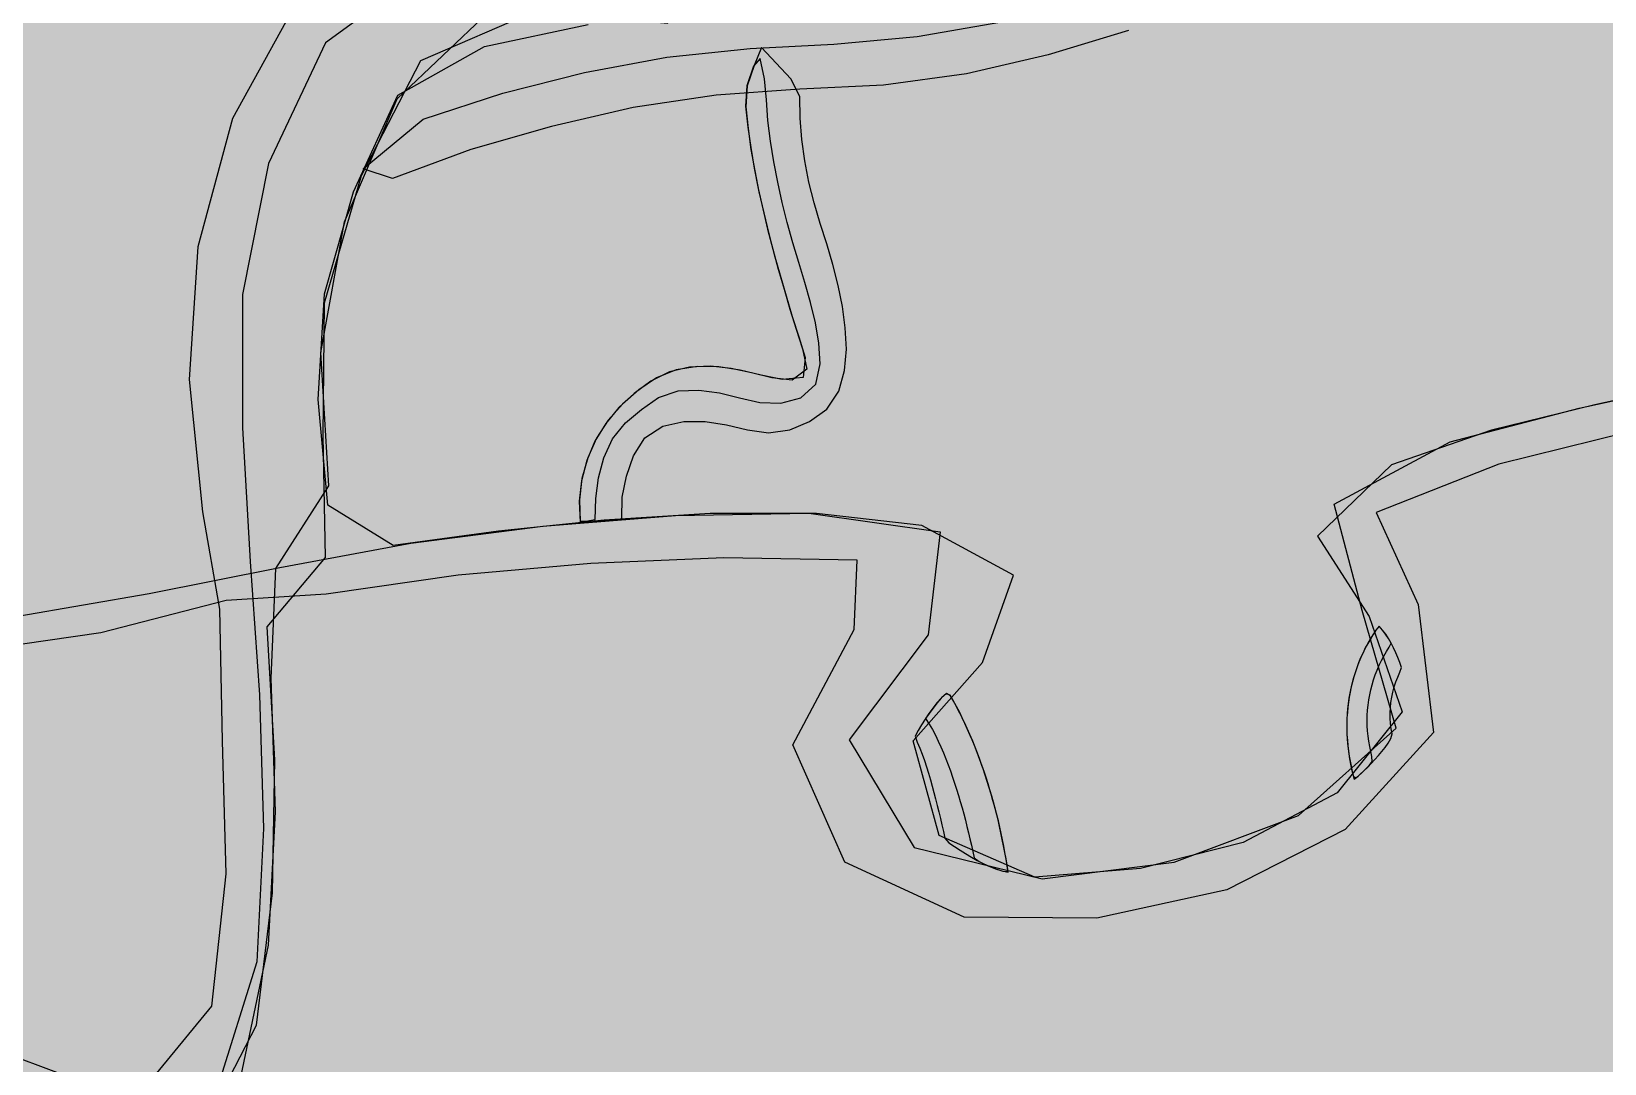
# Model space of a CAD drawing. Extents: x 0 to 1501, y 0 to 1747.
# Drawn here: x 89.99 to 101.74, y 1717.59 to 1725.3 of the extents above; entities that cross this region are included whole.
import ezdxf

# ---------------------------------------------------------------- set-up
doc = ezdxf.new("R2010")
doc.units = 0

msp = doc.modelspace()

# ---------------------------------------------------------------- hatches: boundary and pattern name
at = {"true_color": 0xf8f9fa}
msp.add_hatch(color=256, dxfattribs=at).paths.add_polyline_path([(0, 1747), (1280, 1747), (1280, 1027), (0, 1027)], flags=0)
at = {"true_color": 0xffffff}
for points in [[(0, 1747), (1280, 1747), (1280, 1681), (0, 1681)], [(128.703, 1730.608), (128.16, 1730.114), (127.21, 1729.818), (126.858, 1729.317), (127.434, 1728.518), (127.126, 1727.642), (126.199, 1727.335), (125.252, 1727.597), (124.637, 1728.359), (124.175, 1729.024), (123.251, 1728.662), (122.399, 1728.148), (121.527, 1727.668), (120.615, 1727.27), (119.688, 1727.155), (118.994, 1726.682), (118.052, 1726.359), (117.104, 1726.057), (116.134, 1725.834), (115.143, 1725.783), (114.238, 1726.138), (114.254, 1727.084), (114.124, 1727.871), (113.131, 1727.885), (112.158, 1727.686), (111.248, 1727.286), (110.651, 1726.587), (111.428, 1726.026), (112.307, 1725.622), (112.218, 1724.698), (111.449, 1724.104), (110.496, 1723.82), (109.524, 1723.605), (108.549, 1723.406), (107.568, 1723.235), (106.583, 1723.09), (105.84, 1722.99), (104.854, 1722.85), (103.871, 1722.693), (102.892, 1722.515), (101.917, 1722.31), (100.951, 1722.071), (100.034, 1721.71), (100.347, 1721.023), (100.463, 1720.066), (99.802, 1719.34), (98.919, 1718.89), (97.948, 1718.678), (96.955, 1718.685), (96.065, 1719.096), (95.675, 1719.973), (96.135, 1720.834), (96.156, 1721.354), (95.161, 1721.371), (94.166, 1721.328), (93.175, 1721.24), (92.19, 1721.099), (91.443, 1721.052), (90.506, 1720.811), (89.522, 1720.668), (88.532, 1720.724), (87.831, 1721.361), (88.044, 1722.321), (88.276, 1723.227), (87.382, 1723.388), (87.779, 1723.635), (88.574, 1723.249), (88.317, 1722.307), (88.075, 1721.369), (88.892, 1720.909), (89.885, 1720.935), (90.866, 1721.104), (91.842, 1721.299), (92.821, 1721.481), (93.808, 1721.606), (94.8, 1721.688), (95.795, 1721.703), (96.776, 1721.564), (96.688, 1720.795), (96.096, 1720.01), (96.583, 1719.206), (97.538, 1718.973), (98.525, 1719.097), (99.454, 1719.446), (100.183, 1720.098), (99.929, 1720.977), (99.72, 1721.772), (100.588, 1722.237), (101.551, 1722.488), (102.523, 1722.701), (103.5, 1722.895), (104.48, 1723.069), (105.463, 1723.223), (106.45, 1723.353), (107.435, 1723.497), (108.417, 1723.661), (109.396, 1723.843), (110.371, 1724.045), (111.335, 1724.292), (112.096, 1724.895), (111.774, 1725.66), (110.835, 1725.98), (110.423, 1726.808), (111.145, 1727.464), (112.057, 1727.86), (113.033, 1728.045), (114.027, 1728.027), (114.564, 1727.368), (114.295, 1726.419), (115.069, 1725.951), (116.059, 1726.034), (117.026, 1726.268), (117.972, 1726.579), (118.912, 1726.907), (119.851, 1727.236), (120.782, 1727.589), (121.681, 1728.016), (122.535, 1728.527), (123.408, 1729.005), (124.371, 1729.138), (124.768, 1728.271), (125.454, 1727.594), (126.434, 1727.547), (127.206, 1728.113), (126.867, 1729.004), (126.527, 1729.79), (127.464, 1730.121), (128.405, 1730.444), (128.845, 1731.175), (129.228, 1730.958), (128.703, 1730.608)]]:
    msp.add_hatch(color=256, dxfattribs=at).paths.add_polyline_path(points, flags=0)
at = {"true_color": 0xa8a9ab}
msp.add_hatch(color=256, dxfattribs=at).paths.add_polyline_path([(102.525, 1693.006), (101.832, 1693.487), (100.995, 1694.027), (100.165, 1694.576), (99.327, 1695.111), (98.397, 1695.404), (97.515, 1695.194), (96.65, 1695.682), (95.887, 1696.32), (96.177, 1696.604), (96.644, 1696.829), (96.04, 1697.619), (95.375, 1698.36), (94.702, 1699.092), (94.103, 1699.886), (93.593, 1700.717), (93.182, 1701.622), (92.947, 1702.583), (93.615, 1703.231), (94.527, 1702.877), (95.501, 1702.689), (96.334, 1703.123), (96.385, 1704.1), (96.001, 1705.012), (95.373, 1705.781), (94.5, 1706.216), (93.618, 1705.808), (92.644, 1705.876), (92.042, 1706.625), (91.775, 1707.582), (91.739, 1708.574), (91.885, 1709.548), (91.927, 1710.519), (91.871, 1711.512), (91.799, 1712.505), (91.674, 1713.492), (91.426, 1714.453), (90.747, 1715.105), (89.896, 1714.632), (89.185, 1715.074), (89.107, 1716.057), (89.401, 1716.987), (90.323, 1716.935), (91.219, 1717.009), (91.668, 1717.88), (91.788, 1718.867), (91.805, 1719.862), (91.747, 1720.855), (92.183, 1721.372), (92.167, 1722.282), (92.177, 1723.275), (92.452, 1724.228), (92.896, 1725.086), (93.76, 1725.46), (94.74, 1725.365), (95.444, 1726.037), (95.708, 1726.982), (95.429, 1727.915), (94.591, 1728.371), (94.13, 1728.672), (94.451, 1729.611), (94.894, 1730.501), (95.363, 1731.379), (95.71, 1732.309), (95.467, 1733.193), (95.371, 1733.66), (96.309, 1733.831), (96.905, 1734.623), (97.348, 1735.513), (97.111, 1736.373), (96.419, 1735.916), (95.935, 1735.048), (95.163, 1734.647), (94.284, 1734.233), (93.727, 1733.418), (94.217, 1732.928), (94.897, 1733.135), (94.595, 1732.189), (94.148, 1731.301), (93.68, 1730.423), (93.523, 1729.82), (93.168, 1728.939), (93.444, 1728.054), (94.396, 1728.153), (94.818, 1727.397), (94.557, 1726.452), (93.695, 1726.065), (92.717, 1726.156), (91.968, 1725.52), (91.489, 1724.653), (91.231, 1723.693), (91.165, 1722.702), (91.265, 1721.713), (91.391, 1720.986), (91.412, 1720.003), (91.439, 1719.009), (91.332, 1718.022), (90.749, 1717.311), (89.831, 1717.654), (89.027, 1717.155), (88.81, 1716.19), (88.83, 1715.196), (89.248, 1714.307), (90.125, 1714.197), (90.959, 1714.563), (91.289, 1713.637), (91.417, 1712.651), (91.505, 1711.659), (91.549, 1710.665), (91.795, 1709.802), (91.389, 1708.999), (91.374, 1708.008), (91.564, 1707.033), (91.917, 1706.105), (92.641, 1705.453), (93.609, 1705.287), (94.48, 1705.715), (95.322, 1705.331), (95.839, 1704.488), (95.97, 1703.517), (95.164, 1703.126), (94.221, 1703.432), (93.275, 1703.659), (92.598, 1702.997), (92.693, 1702.02), (93.079, 1701.104), (93.64, 1700.328), (94.016, 1699.556), (94.669, 1698.806), (95.328, 1698.06), (95.977, 1697.305), (96.173, 1696.848), (95.239, 1696.948), (95.775, 1696.159), (96.574, 1695.568), (97.437, 1695.074), (98.387, 1694.847), (99.23, 1694.956), (100.048, 1694.389), (100.89, 1693.859), (101.739, 1693.34), (102.201, 1692.602), (103.093, 1692.185), (104.065, 1692.011), (105.055, 1691.979), (105.2, 1691.842), (104.213, 1691.904), (105.143, 1691.63), (106.129, 1691.497), (106.023, 1691.526), (105.045, 1691.709), (105.289, 1691.749), (105.921, 1691.875), (104.955, 1692.105), (103.963, 1692.155), (102.994, 1692.311), (102.525, 1693.006)], flags=0)
at = {"true_color": 0x6b6b6b}
msp.add_hatch(color=256, dxfattribs=at).paths.add_polyline_path([(94.146, 1725.356), (94.916, 1725.441), (95.709, 1725.482), (96.497, 1725.571), (97.272, 1725.741), (98.031, 1725.974), (98.749, 1726.309), (98.81, 1726.818), (98.526, 1727.51), (99.061, 1728.081), (99.768, 1728.439), (100.529, 1728.658), (101.291, 1728.53), (101.691, 1727.869), (101.969, 1727.544), (102.748, 1727.695), (103.518, 1727.886), (104.281, 1728.106), (105.038, 1728.344), (105.794, 1728.586), (106.55, 1728.827), (107.308, 1729.064), (108.05, 1729.272), (108.205, 1728.58), (107.588, 1728.099), (106.802, 1728.081), (106.018, 1727.985), (105.483, 1727.459), (105.424, 1726.67), (105.503, 1725.881), (105.642, 1725.099), (105.818, 1724.326), (106.022, 1723.558), (105.569, 1723.236), (104.784, 1723.117), (104.002, 1722.985), (103.221, 1722.84), (102.443, 1722.683), (101.668, 1722.513), (100.897, 1722.325), (100.148, 1722.065), (99.596, 1721.532), (99.982, 1720.933), (100.229, 1720.221), (99.742, 1719.614), (99.041, 1719.245), (98.274, 1719.05), (97.484, 1718.985), (96.768, 1719.296), (96.576, 1720.004), (97.094, 1720.589), (97.324, 1721.241), (96.639, 1721.611), (95.852, 1721.702), (95.058, 1721.701), (94.266, 1721.651), (93.477, 1721.569), (92.69, 1721.463), (92.201, 1721.764), (92.129, 1722.553), (92.176, 1723.344), (92.394, 1724.105), (92.724, 1724.826), (93.371, 1725.191), (94.146, 1725.356)], flags=0)
at = {"true_color": 0x696969}
msp.add_hatch(color=256, dxfattribs=at).paths.add_polyline_path([(108.243, 1728.674), (107.647, 1728.48), (107.051, 1728.287), (106.455, 1728.095), (105.86, 1727.926), (105.278, 1727.698), (104.683, 1727.504), (104.082, 1727.324), (103.478, 1727.159), (102.868, 1727.013), (102.253, 1726.896), (101.629, 1726.858), (101.191, 1727.19), (101.442, 1727.758), (100.929, 1727.989), (100.319, 1727.863), (99.75, 1727.602), (99.243, 1727.238), (99.341, 1726.722), (99.725, 1726.282), (99.325, 1725.822), (98.768, 1725.536), (98.184, 1725.311), (97.584, 1725.129), (96.974, 1724.987), (96.354, 1724.903), (95.728, 1724.872), (95.103, 1724.828), (94.484, 1724.735), (93.873, 1724.594), (93.271, 1724.421), (92.684, 1724.204), (92.466, 1724.276), (92.915, 1724.649), (93.51, 1724.843), (94.118, 1724.997), (94.734, 1725.111), (95.357, 1725.175), (95.982, 1725.208), (96.606, 1725.266), (97.223, 1725.373), (97.832, 1725.522), (98.43, 1725.71), (98.996, 1725.974), (99.331, 1726.377), (98.86, 1726.787), (98.909, 1727.372), (99.374, 1727.784), (99.941, 1728.05), (100.536, 1728.241), (101.159, 1728.285), (101.677, 1727.997), (101.493, 1727.423), (101.87, 1727.175), (102.491, 1727.248), (103.103, 1727.381), (103.709, 1727.544), (104.308, 1727.726), (104.906, 1727.914), (105.503, 1728.104), (106.099, 1728.296), (106.695, 1728.49), (107.291, 1728.684), (107.886, 1728.88), (108.243, 1728.674)], flags=0)
at = {"true_color": 0x989a9c}
msp.add_hatch(color=256, dxfattribs=at).paths.add_polyline_path([(93.797, 1700.254), (93.384, 1701.153), (93.024, 1702.084), (93.17, 1703.007), (94.073, 1703.082), (95.012, 1702.753), (95.992, 1702.786), (96.44, 1703.618), (96.226, 1704.586), (95.701, 1705.432), (94.953, 1706.085), (94.03, 1706.031), (93.097, 1705.77), (92.24, 1706.208), (91.877, 1707.136), (91.728, 1708.122), (91.847, 1709.108), (91.945, 1710.075), (91.898, 1711.073), (91.836, 1712.07), (91.741, 1713.064), (91.56, 1714.046), (91.128, 1714.934), (90.221, 1714.904), (89.393, 1714.714), (89.092, 1715.645), (89.211, 1716.634), (89.96, 1717.11), (90.887, 1716.802), (91.554, 1717.502), (91.758, 1718.476), (91.811, 1719.473), (91.779, 1720.472), (91.813, 1721.292), (92.208, 1721.908), (92.149, 1722.904), (92.326, 1723.882), (92.719, 1724.799), (93.403, 1725.447), (94.386, 1725.343), (95.238, 1725.753), (95.678, 1726.635), (95.601, 1727.621), (94.923, 1728.328), (95.093, 1728.034), (95.187, 1727.051), (94.787, 1726.148), (93.95, 1725.664), (92.965, 1725.789), (92.185, 1725.218), (91.759, 1724.317), (91.563, 1723.339), (91.563, 1722.341), (91.62, 1721.344), (91.692, 1720.347), (91.722, 1719.349), (91.67, 1718.352), (91.375, 1717.406), (90.531, 1717.158), (89.599, 1717.304), (89.106, 1716.486), (89.048, 1715.49), (89.371, 1714.567), (90.22, 1714.536), (91.092, 1714.782), (91.509, 1713.895), (91.655, 1712.907), (91.755, 1711.913), (91.822, 1710.916), (91.844, 1709.918), (91.674, 1708.939), (91.668, 1707.944), (91.871, 1706.966), (92.268, 1706.055), (93.128, 1705.595), (94.087, 1705.765), (94.977, 1705.95), (95.709, 1705.279), (96.193, 1704.41), (96.227, 1703.428), (95.426, 1702.986), (94.46, 1703.231), (93.522, 1703.525), (92.844, 1702.866), (93.002, 1701.893), (93.412, 1700.982), (93.892, 1700.107), (94.496, 1699.312), (94.408, 1699.473), (93.797, 1700.254)], flags=0)
at = {"true_color": 0x333333}
msp.add_hatch(color=256, dxfattribs=at).paths.add_polyline_path([(94.198, 1721.658), (94.205, 1721.813), (94.225, 1721.967), (94.263, 1722.118), (94.328, 1722.259), (94.425, 1722.38), (94.545, 1722.479), (94.671, 1722.569), (94.818, 1722.617), (94.973, 1722.622), (95.127, 1722.603), (95.278, 1722.565), (95.43, 1722.532), (95.585, 1722.527), (95.735, 1722.565), (95.847, 1722.668), (95.879, 1722.819), (95.87, 1722.974), (95.844, 1723.127), (95.807, 1723.278), (95.765, 1723.428), (95.72, 1723.577), (95.675, 1723.725), (95.634, 1723.875), (95.596, 1724.026), (95.563, 1724.178), (95.533, 1724.33), (95.508, 1724.484), (95.489, 1724.638), (95.478, 1724.793), (95.463, 1724.948), (95.433, 1725.1), (95.383, 1725.044), (95.333, 1724.896), (95.323, 1724.744), (95.339, 1724.589), (95.361, 1724.435), (95.387, 1724.282), (95.417, 1724.129), (95.451, 1723.978), (95.487, 1723.827), (95.526, 1723.676), (95.567, 1723.526), (95.61, 1723.377), (95.654, 1723.228), (95.701, 1723.079), (95.749, 1722.931), (95.781, 1722.78), (95.672, 1722.697), (95.518, 1722.716), (95.367, 1722.753), (95.215, 1722.786), (95.06, 1722.802), (94.905, 1722.795), (94.754, 1722.76), (94.616, 1722.69), (94.491, 1722.598), (94.377, 1722.493), (94.278, 1722.373), (94.197, 1722.241), (94.136, 1722.098), (94.097, 1721.947), (94.08, 1721.793), (94.088, 1721.638), (94.198, 1721.658)], flags=0)
at = {"true_color": 0x969696}
msp.add_hatch(color=256, dxfattribs=at).paths.add_polyline_path([(94.397, 1721.663), (94.4, 1721.824), (94.433, 1721.981), (94.485, 1722.133), (94.571, 1722.267), (94.705, 1722.354), (94.861, 1722.39), (95.021, 1722.39), (95.179, 1722.364), (95.336, 1722.326), (95.495, 1722.305), (95.653, 1722.326), (95.801, 1722.389), (95.931, 1722.482), (96.019, 1722.615), (96.063, 1722.769), (96.076, 1722.929), (96.068, 1723.089), (96.046, 1723.248), (96.014, 1723.406), (95.975, 1723.562), (95.93, 1723.716), (95.88, 1723.868), (95.835, 1724.022), (95.796, 1724.178), (95.765, 1724.336), (95.743, 1724.495), (95.73, 1724.655), (95.729, 1724.816), (95.661, 1724.948), (95.551, 1725.065), (95.441, 1725.183), (95.386, 1725.049), (95.334, 1724.897), (95.324, 1724.739), (95.341, 1724.579), (95.363, 1724.42), (95.391, 1724.262), (95.423, 1724.105), (95.458, 1723.948), (95.496, 1723.792), (95.537, 1723.637), (95.58, 1723.482), (95.625, 1723.328), (95.671, 1723.174), (95.72, 1723.021), (95.768, 1722.868), (95.752, 1722.717), (95.596, 1722.703), (95.438, 1722.734), (95.283, 1722.773), (95.124, 1722.798), (94.963, 1722.8), (94.805, 1722.775), (94.656, 1722.716), (94.524, 1722.625), (94.403, 1722.519), (94.297, 1722.399), (94.21, 1722.264), (94.144, 1722.118), (94.1, 1721.964), (94.081, 1721.804), (94.087, 1721.644), (94.238, 1721.648), (94.397, 1721.663)], flags=0)
at = {"true_color": 0x141414}
for points in [[(100.056, 1720.86), (100.033, 1720.829), (100.01, 1720.796), (99.99, 1720.763), (99.97, 1720.729), (99.952, 1720.694), (99.934, 1720.659), (99.918, 1720.623), (99.903, 1720.586), (99.89, 1720.549), (99.877, 1720.512), (99.865, 1720.475), (99.855, 1720.437), (99.846, 1720.398), (99.838, 1720.36), (99.831, 1720.321), (99.826, 1720.282), (99.821, 1720.243), (99.818, 1720.204), (99.816, 1720.165), (99.815, 1720.125), (99.815, 1720.086), (99.816, 1720.047), (99.819, 1720.007), (99.822, 1719.968), (99.827, 1719.929), (99.832, 1719.89), (99.839, 1719.851), (99.847, 1719.813), (99.856, 1719.774), (99.865, 1719.736), (99.884, 1719.726), (99.913, 1719.752), (99.942, 1719.779), (99.971, 1719.807), (99.998, 1719.835), (100.025, 1719.863), (100.051, 1719.893), (100.077, 1719.923), (100.101, 1719.954), (100.123, 1719.986), (100.143, 1720.02), (100.155, 1720.056), (100.147, 1720.094), (100.142, 1720.133), (100.14, 1720.172), (100.139, 1720.212), (100.141, 1720.251), (100.145, 1720.29), (100.151, 1720.329), (100.159, 1720.368), (100.169, 1720.406), (100.181, 1720.443), (100.195, 1720.48), (100.21, 1720.516), (100.224, 1720.552), (100.211, 1720.589), (100.197, 1720.626), (100.182, 1720.662), (100.165, 1720.698), (100.147, 1720.733), (100.127, 1720.767), (100.106, 1720.8), (100.082, 1720.831), (100.056, 1720.86)], [(97.285, 1719.021), (97.277, 1719.07), (97.269, 1719.119), (97.26, 1719.169), (97.251, 1719.218), (97.241, 1719.266), (97.231, 1719.315), (97.22, 1719.364), (97.209, 1719.412), (97.197, 1719.461), (97.184, 1719.509), (97.171, 1719.557), (97.158, 1719.605), (97.143, 1719.653), (97.128, 1719.7), (97.113, 1719.748), (97.097, 1719.795), (97.081, 1719.842), (97.063, 1719.889), (97.045, 1719.935), (97.027, 1719.982), (97.008, 1720.028), (96.988, 1720.073), (96.968, 1720.119), (96.946, 1720.164), (96.924, 1720.209), (96.902, 1720.253), (96.878, 1720.297), (96.853, 1720.34), (96.823, 1720.358), (96.786, 1720.324), (96.753, 1720.287), (96.722, 1720.248), (96.693, 1720.208), (96.665, 1720.166), (96.638, 1720.124), (96.613, 1720.081), (96.589, 1720.038), (96.604, 1719.994), (96.625, 1719.949), (96.643, 1719.903), (96.659, 1719.856), (96.675, 1719.808), (96.69, 1719.761), (96.704, 1719.713), (96.718, 1719.665), (96.73, 1719.617), (96.743, 1719.569), (96.755, 1719.52), (96.767, 1719.472), (96.779, 1719.423), (96.79, 1719.375), (96.801, 1719.326), (96.811, 1719.277), (96.842, 1719.242), (96.883, 1719.214), (96.925, 1719.187), (96.967, 1719.161), (97.01, 1719.135), (97.053, 1719.11), (97.097, 1719.087), (97.143, 1719.066), (97.189, 1719.048), (97.237, 1719.033), (97.285, 1719.021)]]:
    msp.add_hatch(color=256, dxfattribs=at).paths.add_polyline_path(points, flags=0)
at = {"true_color": 0x505050}
for points in [[(100.056, 1720.86), (100.033, 1720.829), (100.011, 1720.797), (99.991, 1720.764), (99.971, 1720.731), (99.953, 1720.697), (99.936, 1720.662), (99.92, 1720.627), (99.905, 1720.591), (99.892, 1720.555), (99.879, 1720.518), (99.867, 1720.481), (99.857, 1720.444), (99.848, 1720.406), (99.84, 1720.368), (99.833, 1720.33), (99.827, 1720.292), (99.822, 1720.254), (99.819, 1720.215), (99.816, 1720.176), (99.815, 1720.138), (99.815, 1720.099), (99.816, 1720.06), (99.818, 1720.022), (99.821, 1719.983), (99.825, 1719.944), (99.83, 1719.906), (99.836, 1719.868), (99.843, 1719.83), (99.851, 1719.792), (99.86, 1719.754), (99.87, 1719.717), (99.899, 1719.739), (99.927, 1719.765), (99.955, 1719.792), (99.983, 1719.819), (100.005, 1719.85), (100.003, 1719.887), (99.994, 1719.924), (99.986, 1719.962), (99.979, 1720), (99.974, 1720.039), (99.97, 1720.077), (99.968, 1720.116), (99.967, 1720.155), (99.968, 1720.193), (99.97, 1720.232), (99.974, 1720.271), (99.979, 1720.309), (99.986, 1720.347), (99.994, 1720.385), (100.004, 1720.422), (100.015, 1720.459), (100.028, 1720.496), (100.042, 1720.532), (100.057, 1720.568), (100.074, 1720.603), (100.092, 1720.637), (100.111, 1720.67), (100.132, 1720.703), (100.146, 1720.734), (100.127, 1720.768), (100.105, 1720.8), (100.082, 1720.831), (100.056, 1720.86)], [(96.668, 1720.169), (96.695, 1720.129), (96.719, 1720.087), (96.741, 1720.045), (96.762, 1720.001), (96.782, 1719.958), (96.801, 1719.913), (96.819, 1719.869), (96.837, 1719.824), (96.853, 1719.779), (96.869, 1719.733), (96.884, 1719.687), (96.899, 1719.642), (96.913, 1719.596), (96.927, 1719.549), (96.94, 1719.503), (96.953, 1719.457), (96.965, 1719.41), (96.977, 1719.363), (96.988, 1719.317), (96.999, 1719.27), (97.01, 1719.223), (97.02, 1719.176), (97.03, 1719.129), (97.067, 1719.101), (97.11, 1719.08), (97.154, 1719.061), (97.199, 1719.044), (97.245, 1719.03), (97.285, 1719.027), (97.278, 1719.074), (97.27, 1719.122), (97.261, 1719.169), (97.252, 1719.216), (97.243, 1719.264), (97.233, 1719.311), (97.223, 1719.358), (97.212, 1719.405), (97.2, 1719.451), (97.188, 1719.498), (97.176, 1719.544), (97.163, 1719.591), (97.149, 1719.637), (97.135, 1719.683), (97.12, 1719.729), (97.105, 1719.775), (97.089, 1719.82), (97.073, 1719.865), (97.056, 1719.91), (97.038, 1719.955), (97.02, 1720), (97.002, 1720.044), (96.982, 1720.088), (96.962, 1720.132), (96.942, 1720.176), (96.92, 1720.219), (96.898, 1720.261), (96.875, 1720.304), (96.851, 1720.345), (96.82, 1720.355), (96.785, 1720.321), (96.753, 1720.285), (96.724, 1720.247), (96.695, 1720.208), (96.668, 1720.169)]]:
    msp.add_hatch(color=256, dxfattribs=at).paths.add_polyline_path(points, flags=0)

# ---------------------------------------------------------------- linework, layer by layer
at = {"true_color": 0xa8a9ab}
for points in [[(91.219, 1717.009), (91.668, 1717.88), (91.788, 1718.867), (91.805, 1719.862), (91.747, 1720.855), (92.183, 1721.372), (92.167, 1722.282), (92.177, 1723.275), (92.452, 1724.228), (92.896, 1725.086), (93.76, 1725.46), (94.74, 1725.365), (95.444, 1726.037), (95.708, 1726.982), (95.429, 1727.915), (94.591, 1728.371), (94.13, 1728.672), (94.451, 1729.611), (94.894, 1730.501)], [(93.523, 1729.82), (93.168, 1728.939), (93.444, 1728.054), (94.396, 1728.153), (94.818, 1727.397), (94.557, 1726.452), (93.695, 1726.065), (92.717, 1726.156), (91.968, 1725.52), (91.489, 1724.653), (91.231, 1723.693), (91.165, 1722.702), (91.265, 1721.713), (91.391, 1720.986), (91.412, 1720.003), (91.439, 1719.009), (91.332, 1718.022), (90.749, 1717.311), (89.831, 1717.654), (89.027, 1717.155)]]:
    msp.add_lwpolyline(points, dxfattribs=at)
at = {"true_color": 0x989a9c}
for points in [[(92.965, 1725.789), (92.185, 1725.218), (91.759, 1724.317), (91.563, 1723.339), (91.563, 1722.341), (91.62, 1721.344), (91.692, 1720.347), (91.722, 1719.349), (91.67, 1718.352), (91.375, 1717.406)], [(91.554, 1717.502), (91.758, 1718.476), (91.811, 1719.473), (91.779, 1720.472), (91.813, 1721.292), (92.208, 1721.908), (92.149, 1722.904), (92.326, 1723.882), (92.719, 1724.799), (93.403, 1725.447)]]:
    msp.add_lwpolyline(points, dxfattribs=at)
at = {"true_color": 0x6b6b6b}
msp.add_lwpolyline([(102.443, 1722.683), (101.668, 1722.513), (100.897, 1722.325), (100.148, 1722.065), (99.596, 1721.532), (99.982, 1720.933), (100.229, 1720.221), (99.742, 1719.614), (99.041, 1719.245), (98.274, 1719.05), (97.484, 1718.985), (96.768, 1719.296), (96.576, 1720.004), (97.094, 1720.589), (97.324, 1721.241), (96.639, 1721.611), (95.852, 1721.702), (95.058, 1721.701), (94.266, 1721.651), (93.477, 1721.569), (92.69, 1721.463), (92.201, 1721.764), (92.129, 1722.553), (92.176, 1723.344), (92.394, 1724.105), (92.724, 1724.826), (93.371, 1725.191), (94.146, 1725.356)], dxfattribs=at)
at = {"true_color": 0x696969}
msp.add_lwpolyline([(98.184, 1725.311), (97.584, 1725.129), (96.974, 1724.987), (96.354, 1724.903), (95.728, 1724.872), (95.103, 1724.828), (94.484, 1724.735), (93.873, 1724.594), (93.271, 1724.421), (92.684, 1724.204), (92.466, 1724.276), (92.915, 1724.649), (93.51, 1724.843), (94.118, 1724.997), (94.734, 1725.111), (95.357, 1725.175), (95.982, 1725.208), (96.606, 1725.266), (97.223, 1725.373)], dxfattribs=at)
at = {"true_color": 0x333333}
msp.add_lwpolyline([(94.198, 1721.658), (94.205, 1721.813), (94.225, 1721.967), (94.263, 1722.118), (94.328, 1722.259), (94.425, 1722.38), (94.545, 1722.479), (94.671, 1722.569), (94.818, 1722.617), (94.973, 1722.622), (95.127, 1722.603), (95.278, 1722.565), (95.43, 1722.532), (95.585, 1722.527), (95.735, 1722.565), (95.847, 1722.668), (95.879, 1722.819), (95.87, 1722.974), (95.844, 1723.127), (95.807, 1723.278), (95.765, 1723.428), (95.72, 1723.577), (95.675, 1723.725), (95.634, 1723.875), (95.596, 1724.026), (95.563, 1724.178), (95.533, 1724.33), (95.508, 1724.484), (95.489, 1724.638), (95.478, 1724.793), (95.463, 1724.948), (95.433, 1725.1), (95.383, 1725.044), (95.333, 1724.896), (95.323, 1724.744), (95.339, 1724.589), (95.361, 1724.435), (95.387, 1724.282), (95.417, 1724.129), (95.451, 1723.978), (95.487, 1723.827), (95.526, 1723.676), (95.567, 1723.526), (95.61, 1723.377), (95.654, 1723.228), (95.701, 1723.079), (95.749, 1722.931), (95.781, 1722.78), (95.672, 1722.697), (95.518, 1722.716), (95.367, 1722.753), (95.215, 1722.786), (95.06, 1722.802), (94.905, 1722.795), (94.754, 1722.76), (94.616, 1722.69), (94.491, 1722.598), (94.377, 1722.493), (94.278, 1722.373), (94.197, 1722.241), (94.136, 1722.098), (94.097, 1721.947), (94.08, 1721.793), (94.088, 1721.638), (94.198, 1721.658)], close=True, dxfattribs=at)
at = {"true_color": 0x969696}
msp.add_lwpolyline([(94.397, 1721.663), (94.4, 1721.824), (94.433, 1721.981), (94.485, 1722.133), (94.571, 1722.267), (94.705, 1722.354), (94.861, 1722.39), (95.021, 1722.39), (95.179, 1722.364), (95.336, 1722.326), (95.495, 1722.305), (95.653, 1722.326), (95.801, 1722.389), (95.931, 1722.482), (96.019, 1722.615), (96.063, 1722.769), (96.076, 1722.929), (96.068, 1723.089), (96.046, 1723.248), (96.014, 1723.406), (95.975, 1723.562), (95.93, 1723.716), (95.88, 1723.868), (95.835, 1724.022), (95.796, 1724.178), (95.765, 1724.336), (95.743, 1724.495), (95.73, 1724.655), (95.729, 1724.816), (95.661, 1724.948), (95.551, 1725.065), (95.441, 1725.183), (95.386, 1725.049), (95.334, 1724.897), (95.324, 1724.739), (95.341, 1724.579), (95.363, 1724.42), (95.391, 1724.262), (95.423, 1724.105), (95.458, 1723.948), (95.496, 1723.792), (95.537, 1723.637), (95.58, 1723.482), (95.625, 1723.328), (95.671, 1723.174), (95.72, 1723.021), (95.768, 1722.868), (95.752, 1722.717), (95.596, 1722.703), (95.438, 1722.734), (95.283, 1722.773), (95.124, 1722.798), (94.963, 1722.8), (94.805, 1722.775), (94.656, 1722.716), (94.524, 1722.625), (94.403, 1722.519), (94.297, 1722.399), (94.21, 1722.264), (94.144, 1722.118), (94.1, 1721.964), (94.081, 1721.804), (94.087, 1721.644), (94.238, 1721.648), (94.397, 1721.663)], close=True, dxfattribs=at)
at = {"true_color": 0xffffff}
for points in [[(89.885, 1720.935), (90.866, 1721.104), (91.842, 1721.299), (92.821, 1721.481), (93.808, 1721.606), (94.8, 1721.688), (95.795, 1721.703), (96.776, 1721.564), (96.688, 1720.795), (96.096, 1720.01), (96.583, 1719.206), (97.538, 1718.973), (98.525, 1719.097), (99.454, 1719.446), (100.183, 1720.098), (99.929, 1720.977), (99.72, 1721.772), (100.588, 1722.237), (101.551, 1722.488), (102.523, 1722.701)], [(101.917, 1722.31), (100.951, 1722.071), (100.034, 1721.71), (100.347, 1721.023), (100.463, 1720.066), (99.802, 1719.34), (98.919, 1718.89), (97.948, 1718.678), (96.955, 1718.685), (96.065, 1719.096), (95.675, 1719.973), (96.135, 1720.834), (96.156, 1721.354), (95.161, 1721.371), (94.166, 1721.328), (93.175, 1721.24), (92.19, 1721.099), (91.443, 1721.052), (90.506, 1720.811), (89.522, 1720.668)]]:
    msp.add_lwpolyline(points, dxfattribs=at)
at = {"true_color": 0x141414}
for points in [[(100.056, 1720.86), (100.033, 1720.829), (100.01, 1720.796), (99.99, 1720.763), (99.97, 1720.729), (99.952, 1720.694), (99.934, 1720.659), (99.918, 1720.623), (99.903, 1720.586), (99.89, 1720.549), (99.877, 1720.512), (99.865, 1720.475), (99.855, 1720.437), (99.846, 1720.398), (99.838, 1720.36), (99.831, 1720.321), (99.826, 1720.282), (99.821, 1720.243), (99.818, 1720.204), (99.816, 1720.165), (99.815, 1720.125), (99.815, 1720.086), (99.816, 1720.047), (99.819, 1720.007), (99.822, 1719.968), (99.827, 1719.929), (99.832, 1719.89), (99.839, 1719.851), (99.847, 1719.813), (99.856, 1719.774), (99.865, 1719.736), (99.884, 1719.726), (99.913, 1719.752), (99.942, 1719.779), (99.971, 1719.807), (99.998, 1719.835), (100.025, 1719.863), (100.051, 1719.893), (100.077, 1719.923), (100.101, 1719.954), (100.123, 1719.986), (100.143, 1720.02), (100.155, 1720.056), (100.147, 1720.094), (100.142, 1720.133), (100.14, 1720.172), (100.139, 1720.212), (100.141, 1720.251), (100.145, 1720.29), (100.151, 1720.329), (100.159, 1720.368), (100.169, 1720.406), (100.181, 1720.443), (100.195, 1720.48), (100.21, 1720.516), (100.224, 1720.552), (100.211, 1720.589), (100.197, 1720.626), (100.182, 1720.662), (100.165, 1720.698), (100.147, 1720.733), (100.127, 1720.767), (100.106, 1720.8), (100.082, 1720.831), (100.056, 1720.86)], [(97.285, 1719.021), (97.277, 1719.07), (97.269, 1719.119), (97.26, 1719.169), (97.251, 1719.218), (97.241, 1719.266), (97.231, 1719.315), (97.22, 1719.364), (97.209, 1719.412), (97.197, 1719.461), (97.184, 1719.509), (97.171, 1719.557), (97.158, 1719.605), (97.143, 1719.653), (97.128, 1719.7), (97.113, 1719.748), (97.097, 1719.795), (97.081, 1719.842), (97.063, 1719.889), (97.045, 1719.935), (97.027, 1719.982), (97.008, 1720.028), (96.988, 1720.073), (96.968, 1720.119), (96.946, 1720.164), (96.924, 1720.209), (96.902, 1720.253), (96.878, 1720.297), (96.853, 1720.34), (96.823, 1720.358), (96.786, 1720.324), (96.753, 1720.287), (96.722, 1720.248), (96.693, 1720.208), (96.665, 1720.166), (96.638, 1720.124), (96.613, 1720.081), (96.589, 1720.038), (96.604, 1719.994), (96.625, 1719.949), (96.643, 1719.903), (96.659, 1719.856), (96.675, 1719.808), (96.69, 1719.761), (96.704, 1719.713), (96.718, 1719.665), (96.73, 1719.617), (96.743, 1719.569), (96.755, 1719.52), (96.767, 1719.472), (96.779, 1719.423), (96.79, 1719.375), (96.801, 1719.326), (96.811, 1719.277), (96.842, 1719.242), (96.883, 1719.214), (96.925, 1719.187), (96.967, 1719.161), (97.01, 1719.135), (97.053, 1719.11), (97.097, 1719.087), (97.143, 1719.066), (97.189, 1719.048), (97.237, 1719.033), (97.285, 1719.021)]]:
    msp.add_lwpolyline(points, close=True, dxfattribs=at)
at = {"true_color": 0x505050}
for points in [[(100.056, 1720.86), (100.033, 1720.829), (100.011, 1720.797), (99.991, 1720.764), (99.971, 1720.731), (99.953, 1720.697), (99.936, 1720.662), (99.92, 1720.627), (99.905, 1720.591), (99.892, 1720.555), (99.879, 1720.518), (99.867, 1720.481), (99.857, 1720.444), (99.848, 1720.406), (99.84, 1720.368), (99.833, 1720.33), (99.827, 1720.292), (99.822, 1720.254), (99.819, 1720.215), (99.816, 1720.176), (99.815, 1720.138), (99.815, 1720.099), (99.816, 1720.06), (99.818, 1720.022), (99.821, 1719.983), (99.825, 1719.944), (99.83, 1719.906), (99.836, 1719.868), (99.843, 1719.83), (99.851, 1719.792), (99.86, 1719.754), (99.87, 1719.717), (99.899, 1719.739), (99.927, 1719.765), (99.955, 1719.792), (99.983, 1719.819), (100.005, 1719.85), (100.003, 1719.887), (99.994, 1719.924), (99.986, 1719.962), (99.979, 1720), (99.974, 1720.039), (99.97, 1720.077), (99.968, 1720.116), (99.967, 1720.155), (99.968, 1720.193), (99.97, 1720.232), (99.974, 1720.271), (99.979, 1720.309), (99.986, 1720.347), (99.994, 1720.385), (100.004, 1720.422), (100.015, 1720.459), (100.028, 1720.496), (100.042, 1720.532), (100.057, 1720.568), (100.074, 1720.603), (100.092, 1720.637), (100.111, 1720.67), (100.132, 1720.703), (100.146, 1720.734), (100.127, 1720.768), (100.105, 1720.8), (100.082, 1720.831), (100.056, 1720.86)], [(96.668, 1720.169), (96.695, 1720.129), (96.719, 1720.087), (96.741, 1720.045), (96.762, 1720.001), (96.782, 1719.958), (96.801, 1719.913), (96.819, 1719.869), (96.837, 1719.824), (96.853, 1719.779), (96.869, 1719.733), (96.884, 1719.687), (96.899, 1719.642), (96.913, 1719.596), (96.927, 1719.549), (96.94, 1719.503), (96.953, 1719.457), (96.965, 1719.41), (96.977, 1719.363), (96.988, 1719.317), (96.999, 1719.27), (97.01, 1719.223), (97.02, 1719.176), (97.03, 1719.129), (97.067, 1719.101), (97.11, 1719.08), (97.154, 1719.061), (97.199, 1719.044), (97.245, 1719.03), (97.285, 1719.027), (97.278, 1719.074), (97.27, 1719.122), (97.261, 1719.169), (97.252, 1719.216), (97.243, 1719.264), (97.233, 1719.311), (97.223, 1719.358), (97.212, 1719.405), (97.2, 1719.451), (97.188, 1719.498), (97.176, 1719.544), (97.163, 1719.591), (97.149, 1719.637), (97.135, 1719.683), (97.12, 1719.729), (97.105, 1719.775), (97.089, 1719.82), (97.073, 1719.865), (97.056, 1719.91), (97.038, 1719.955), (97.02, 1720), (97.002, 1720.044), (96.982, 1720.088), (96.962, 1720.132), (96.942, 1720.176), (96.92, 1720.219), (96.898, 1720.261), (96.875, 1720.304), (96.851, 1720.345), (96.82, 1720.355), (96.785, 1720.321), (96.753, 1720.285), (96.724, 1720.247), (96.695, 1720.208), (96.668, 1720.169)]]:
    msp.add_lwpolyline(points, close=True, dxfattribs=at)

doc.saveas('drawing.dxf')
